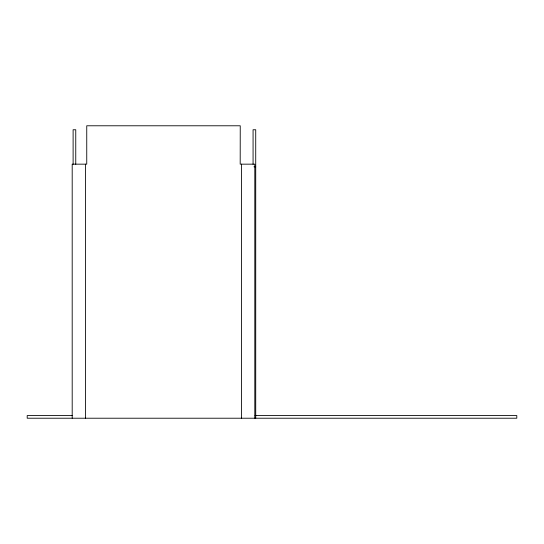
<?xml version="1.0" encoding="UTF-8"?>
<svg xmlns="http://www.w3.org/2000/svg" width="544" height="544" viewBox="0 0 544 544"><rect width="100%" height="100%" fill="white"/><g stroke="black" fill="none" stroke-linecap="round" stroke-linejoin="round"><path stroke-width="0.82" d="M253.946 166.804L255.721 166.804M72.25 415.575L27.2 415.575L27.2 418.22L516.8 418.22L516.8 415.575L255 415.575M255.721 418.22L255.721 129.751L253.069 129.751L253.069 164.274M254.803 418.22L254.803 164.159L240.19 164.159L240.244 125.78L86.748 125.78L86.748 164.159L72.196 164.159L72.196 418.22M241.57 164.159L241.57 418.22M85.428 164.159L85.428 418.22M75.759 164.274L75.759 129.751L73.114 129.751L73.114 164.274"/></g></svg>
